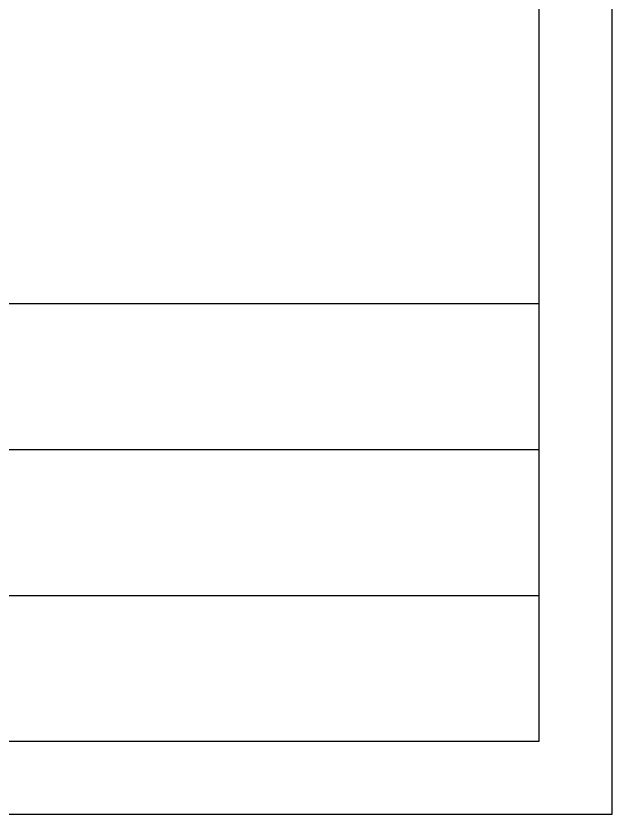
# Model space of a CAD drawing. Header units: millimetres. Extents: x 0 to 340, y 0 to 220.
# Drawn here: x 299.1 to 340, y 0 to 54.8 of the extents above; entities that cross this region are included whole.
import ezdxf

# ---------------------------------------------------------------- set-up
doc = ezdxf.new("R2010")
doc.units = ezdxf.units.MM
doc.layers.get('0').update_dxf_attribs({"linetype": 'CONTINUOUS'})

msp = doc.modelspace()

# ---------------------------------------------------------------- linework, layer by layer
for p, q in [((340, 0), (340, 220)), ((335, 5), (335, 215)), ((335, 35), (255, 35)), ((335, 5), (335, 35)), ((255, 25), (335, 25)), ((255, 15), (335, 15)), ((5, 5), (335, 5)), ((255, 5), (335, 5)), ((0, 0), (340, 0))]:
    msp.add_line(p, q)

doc.saveas('drawing.dxf')
